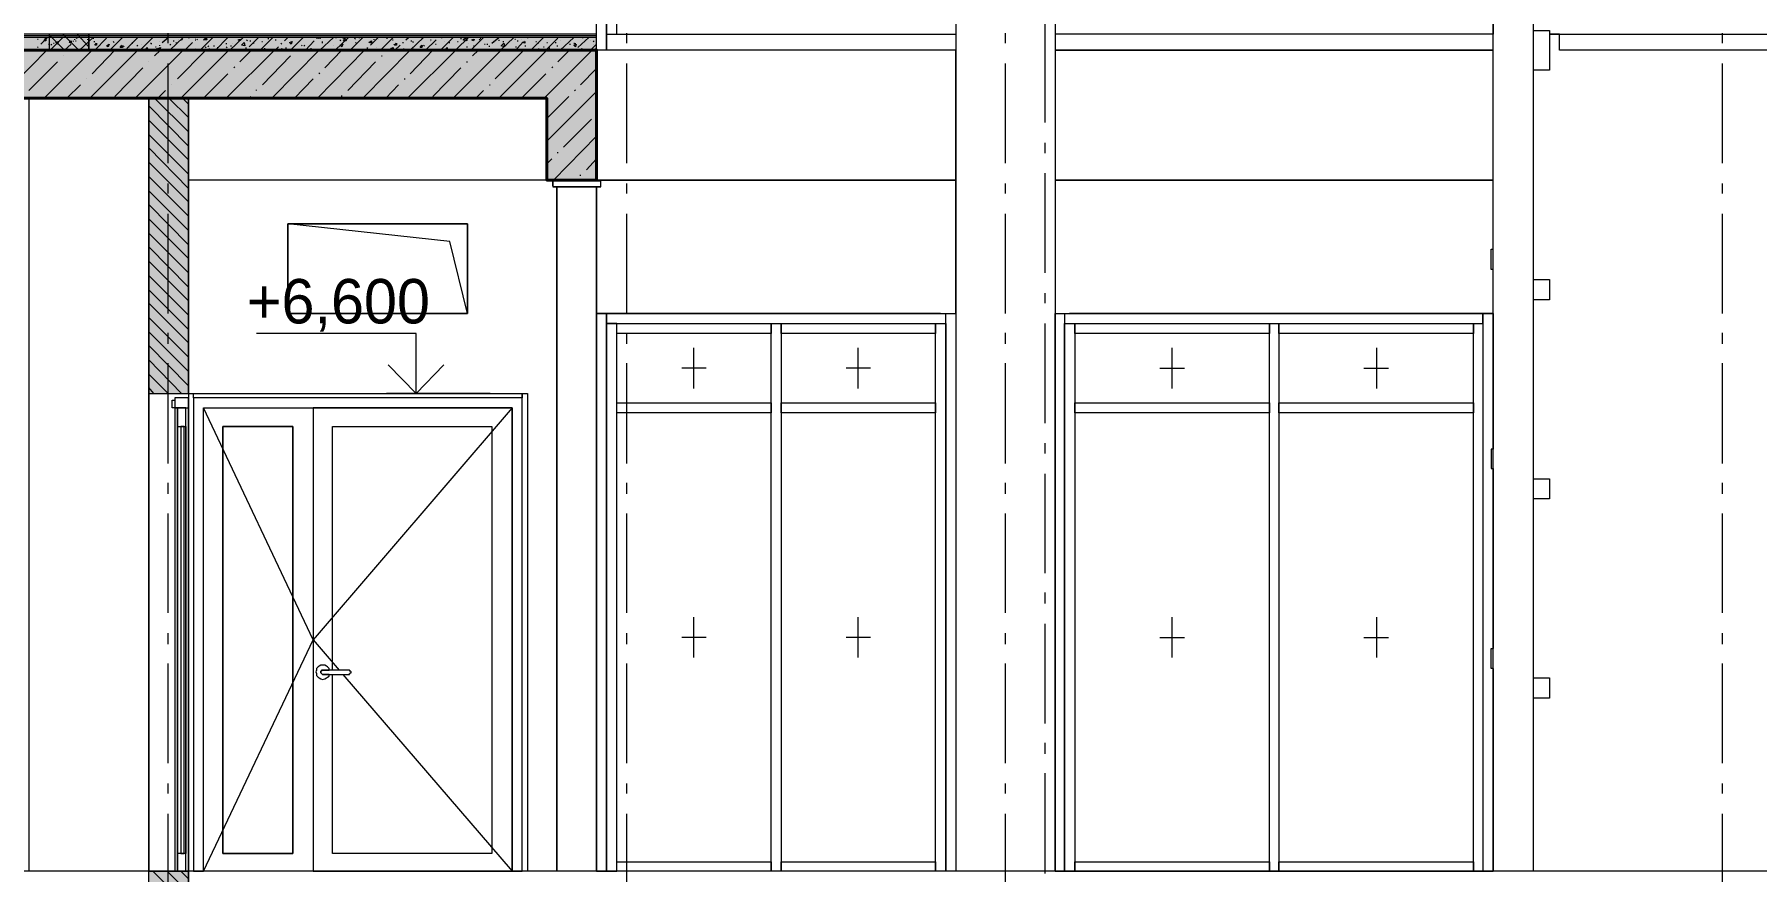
# Model space of a CAD drawing. Header units: millimetres. Extents: x -135211 to 49383, y -8033 to 228499.
# Drawn here: x -96319 to -87675, y 52855 to 57054 of the extents above; entities that cross this region are included whole.
import ezdxf

# ---------------------------------------------------------------- set-up
doc = ezdxf.new("R2010")
doc.units = ezdxf.units.MM
doc.layers.add('PDF _Геометрия', color=7, linetype='Continuous', true_color=0x1d1d1d)
doc.layers.add('PDF _Сплошная заливка', color=7, linetype='Continuous', true_color=0xffffff)
doc.layers.add('PDF _Текст', color=7, linetype='Continuous')

msp = doc.modelspace()

# ---------------------------------------------------------------- hatches: boundary and pattern name
at = {"layer": 'PDF _Сплошная заливка', "transparency": 33554559}
h = msp.add_hatch(color=256, dxfattribs=at)
h.paths.add_polyline_path([(-96045.51025549279, 57056.43848564509), (-96244.4645381733, 57056.43848564509), (-96244.4645381733, 56976.01015860403), (-96045.51025549279, 56976.01015860403)])
h.paths.add_polyline_path([(-96244.4645381733, 60256.63928791033), (-96045.51025549279, 60256.63928791033), (-96045.51025549279, 60933.93046299292), (-96244.4645381733, 60933.93046299292)])
h.paths.add_polyline_path([(-96244.4645381733, 59456.58908734401), (-96045.51025549279, 59456.58908734401), (-96045.51025549279, 59854.49765270505), (-96244.4645381733, 59854.49765270505)])
h = msp.add_hatch(color=256, dxfattribs=at)
h.paths.add_polyline_path([(-93497.20220924454, 56734.72517748085), (-93497.20220924454, 56975.80451280899), (-103546.2286097334, 56975.80451280899), (-103546.2286097334, 56734.72517748085)])
h.paths.add_polyline_path([(-9652.78780386399, 56734.72517748085), (-9652.78780386399, 56975.80451280899), (-22999.65702283529, 56975.80451280899), (-22999.65702283529, 56734.72517748085)])
h.paths.add_polyline_path([(-23351.00181990939, 56734.72517748085), (-23351.00181990939, 56975.80451280899), (-26352.24833949412, 56975.80451280899), (-26352.24833949412, 56734.72517748085)])
h.paths.add_polyline_path([(-26398.81210778105, 56734.72517748085), (-26398.81210778105, 56975.80451280899), (-44097.27712665802, 56975.80451280899), (-44097.27712665802, 56734.72517748085)])
h.paths.add_polyline_path([(-45350.26580056082, 56734.72517748085), (-45350.26580056082, 56975.80451280899), (-50899.8203663938, 56975.80451280899), (-50899.8203663938, 56734.72517748085)])
h = msp.add_hatch(color=256, dxfattribs=at)
h.paths.add_polyline_path([(-95744.96229654989, 55253.15073198769), (-95546.00801386937, 55253.15073198769), (-95546.00801386937, 56734.72517748085), (-95744.96229654989, 56734.72517748085)])
h.paths.add_polyline_path([(-95546.00801386937, 52857.23320013301), (-95744.96229654989, 52857.23320013301), (-95744.96229654989, 52776.80487309197), (-95546.00801386937, 52776.80487309197)])

# ---------------------------------------------------------------- linework, layer by layer
at = {"layer": 'PDF _Геометрия', "color": 7, "lineweight": 9}
for points in [[(-91693.91445558713, 60933.93046299292), (-91693.91445558713, 52857.23320013301), (-93497.20220924454, 52857.23320013301), (-93446.40537111333, 52857.23320013301), (-93446.40537111333, 55181.18854463516), (-93446.40537111333, 52857.23320013301), (-93395.60853298215, 52857.23320013301), (-93395.60853298215, 55181.18854463516), (-93395.60853298215, 55604.49552906178), (-93446.40537111333, 55604.49552906178), (-93446.40537111333, 55181.18854463516), (-93446.40537111333, 55579.09710999618), (-93446.40537111333, 55655.29236719297), (-93497.20220924454, 55655.29236719297), (-93497.20220924454, 55579.09710999618), (-93497.20220924454, 55181.18854463516), (-93497.20220924454, 52857.23320013301), (-93497.20220924454, 56290.2528438329), (-93497.20220924454, 55655.29236719297), (-91693.91445558713, 55655.29236719297), (-91693.91445558713, 56324.11740258704), (-93476.0368600232, 56324.11740258704)], [(-91194.41221396372, 59363.46155077016), (-91194.41221396372, 59486.22057625389), (-91194.41221396372, 60523.32268809911), (-88997.44896478957, 60523.32268809911), (-91194.41221396372, 60523.32268809911), (-91194.41221396372, 60933.93046299292), (-91194.41221396372, 52857.23320013301), (-88997.44896478957, 52857.23320013301), (-88997.44896478957, 53873.16996275691), (-88997.44896478957, 52857.23320013301), (-88997.44896478957, 60900.06590423879)], [(-88794.26161226479, 52857.23320013301), (-88794.26161226479, 60900.06590423879)], [(-93497.20220924454, 56324.11740258704), (-91693.91445558713, 56324.11740258704), (-91693.91445558713, 56976.01015860403), (-93446.40537111333, 56976.01015860403), (-93446.40537111333, 59655.54337002453), (-93446.40537111333, 56976.01015860403), (-93497.20220924454, 56976.01015860403), (-93497.20220924454, 59655.54337002453), (-93446.40537111333, 59655.54337002453), (-93446.40537111333, 59380.39383014723), (-93446.40537111333, 57056.43848564509), (-93395.60853298215, 57056.43848564509), (-93395.60853298215, 59380.39383014723), (-93395.60853298215, 59655.54337002453)], [(-88997.44896478957, 57056.43848564509), (-88997.44896478957, 57217.2951397272), (-88997.44896478957, 57056.43848564509), (-91194.41221396372, 57056.43848564509), (-91194.41221396372, 56976.01015860403), (-88997.44896478957, 56976.01015860403), (-91194.41221396372, 56976.01015860403), (-91194.41221396372, 56324.11740258704), (-88997.44896478957, 56324.11740258704), (-91194.41221396372, 56324.11740258704), (-91194.41221396372, 55655.29236719297), (-88997.44896478957, 55655.29236719297), (-88997.44896478957, 54973.76812226611), (-89005.9151044781, 54973.76812226611), (-89005.9151044781, 54876.40751584799), (-88997.44896478957, 54876.40751584799), (-88997.44896478957, 53974.7636390193), (-88997.44896478957, 54876.40751584799)], [(-95647.60169013176, 57009.87471735816), (-95647.60169013176, 57060.67155548935)], [(-93446.40537111333, 57056.43848564509), (-91693.91445558713, 57056.43848564509), (-91693.91445558713, 56976.01015860403), (-93446.40537111333, 56976.01015860403), (-93497.20220924454, 56976.01015860403)], [(-93344.81169485094, 57009.87471735816), (-93344.81169485094, 57060.67155548935)], [(-91444.16333477543, 57009.87471735816), (-91444.16333477543, 57060.67155548935)], [(-91245.20905209493, 56611.96615199713), (-91245.20905209493, 57111.46839362055)], [(-91122.4500266112, 55604.49552906178), (-90098.04712429878, 55604.49552906178), (-89069.4111521421, 55604.49552906178), (-89048.24580292075, 55604.49552906178), (-89048.24580292075, 55655.29236719297), (-89048.24580292075, 55579.09710999618), (-89048.24580292075, 55181.18854463516), (-89048.24580292075, 52857.23320013301), (-89094.80957120769, 52857.23320013301), (-89094.80957120769, 55181.18854463516), (-89094.80957120769, 55604.49552906178), (-89048.24580292075, 55604.49552906178), (-89048.24580292075, 55181.18854463516), (-89048.24580292075, 52857.23320013301), (-88997.44896478957, 52857.23320013301), (-88997.44896478957, 57056.43848564509)], [(-87604.76898602599, 57056.43848564509), (-87604.76898602599, 57064.90462533362), (-87600.53591618172, 57060.67155548935), (-87600.53591618172, 57056.43848564509), (-87587.83670664893, 57056.43848564509), (-87587.83670664893, 56976.01015860403), (-88663.03644709254, 56976.01015860403), (-88663.03644709254, 57056.43848564509), (-88713.83328522372, 57056.43848564509), (-88663.03644709254, 57056.43848564509), (-87587.83670664893, 57056.43848564509)], [(-87846.05396714917, 57009.87471735816), (-87846.05396714917, 57060.67155548935)], [(-93497.20220924454, 57047.97234595655), (-96045.51025549279, 57047.97234595655), (-103296.7588987208, 57047.97234595655)], [(-93497.20220924454, 57039.50620626802), (-96045.51025549279, 57039.50620626802), (-103296.7588987208, 57039.50620626802)], [(-95647.60169013176, 56408.77879947236), (-95647.60169013176, 56908.28104109577)], [(-93344.81169485094, 56408.77879947236), (-93344.81169485094, 56908.28104109577)], [(-91444.16333477543, 56408.77879947236), (-91444.16333477543, 56908.28104109577)], [(-87846.05396714917, 56408.77879947236), (-87846.05396714917, 56908.28104109577)], [(-95744.96229654989, 54453.10053142138), (-95744.96229654989, 55253.15073198769), (-95744.96229654989, 52857.23320013301), (-95546.00801386937, 52857.23320013301), (-95546.00801386937, 52776.80487309197), (-95744.96229654989, 52776.80487309197), (-95744.96229654989, 52857.23320013301), (-95744.96229654989, 56734.72517748085), (-96346.05821443569, 56734.72517748085), (-96346.05821443569, 52857.23320013301)], [(-93746.95333005625, 56324.11740258704), (-95546.00801386937, 56324.11740258704), (-95546.00801386937, 56734.72517748085), (-95546.00801386937, 53631.88498163373)], [(-91245.20905209493, 56459.57563760355), (-91245.20905209493, 56510.37247573474)], [(-95647.60169013176, 56256.38828507878), (-95647.60169013176, 56307.18512320997)], [(-93717.32184114639, 56294.48591367717), (-93717.32184114639, 56324.11740258704), (-95546.00801386937, 56324.11740258704)], [(-93476.0368600232, 56319.88433274277), (-93476.0368600232, 56324.11740258704), (-93717.32184114639, 56324.11740258704), (-93717.32184114639, 56319.88433274277)], [(-93476.0368600232, 56290.2528438329), (-93476.0368600232, 56319.88433274277), (-93717.32184114639, 56319.88433274277), (-93717.32184114639, 56290.2528438329)], [(-93344.81169485094, 56256.38828507878), (-93344.81169485094, 56307.18512320997)], [(-91444.16333477543, 56256.38828507878), (-91444.16333477543, 56307.18512320997)], [(-91245.20905209493, 55858.47971971775), (-91245.20905209493, 56357.98196134116)], [(-87846.05396714917, 56256.38828507878), (-87846.05396714917, 56307.18512320997)], [(-95647.60169013176, 55655.29236719297), (-95647.60169013176, 56154.79460881638)], [(-94144.86189541727, 55655.29236719297), (-94233.75636214686, 56015.1033039556), (-95046.50577224596, 56103.99777068519)], [(-93344.81169485094, 55655.29236719297), (-93344.81169485094, 56154.79460881638)], [(-91444.16333477543, 55655.29236719297), (-91444.16333477543, 56154.79460881638)], [(-87846.05396714917, 55655.29236719297), (-87846.05396714917, 56154.79460881638)], [(-95744.96229654989, 55680.69078625857), (-95744.96229654989, 56078.59935161959)], [(-95546.00801386937, 56078.59935161959), (-95546.00801386937, 55680.69078625857)], [(-88997.44896478957, 55875.41199909482), (-89005.9151044781, 55875.41199909482), (-89005.9151044781, 55977.00567535721), (-88997.44896478957, 55977.00567535721)], [(-91245.20905209493, 55706.08920532417), (-91245.20905209493, 55756.88604345536)], [(-95546.00801386937, 55672.22464657004), (-95546.00801386937, 55253.15073198769), (-93844.31393647435, 55253.15073198769), (-93844.31393647435, 52857.23320013301), (-94208.35794308125, 52857.23320013301)], [(-91770.10971278392, 55655.29236719297), (-92595.55833241584, 55655.29236719297), (-93421.00695204774, 55655.29236719297), (-93446.40537111333, 55655.29236719297), (-93446.40537111333, 55604.49552906178), (-93421.00695204774, 55604.49552906178), (-92595.55833241584, 55604.49552906178), (-91770.10971278392, 55604.49552906178)], [(-91757.41050325113, 55604.49552906178), (-91744.71129371834, 55604.49552906178), (-91744.71129371834, 55579.09710999618), (-91744.71129371834, 55655.29236719297), (-91693.91445558713, 55655.29236719297), (-91693.91445558713, 55579.09710999618), (-91693.91445558713, 55181.18854463516), (-91693.91445558713, 52857.23320013301), (-91744.71129371834, 52857.23320013301), (-91744.71129371834, 55181.18854463516), (-91744.71129371834, 55579.09710999618), (-91744.71129371834, 55181.18854463516), (-91744.71129371834, 52857.23320013301), (-91795.50813184952, 52857.23320013301), (-92570.15991335025, 52857.23320013301), (-92570.15991335025, 52903.79696841995), (-91795.50813184952, 52903.79696841995), (-91795.50813184952, 52857.23320013301), (-91795.50813184952, 55181.18854463516), (-91795.50813184952, 55579.09710999618), (-91795.50813184952, 55604.49552906178), (-91744.71129371834, 55604.49552906178)], [(-91245.20905209493, 55104.99328743837), (-91245.20905209493, 55604.49552906178)], [(-91147.84844567679, 55604.49552906178), (-91097.05160754561, 55604.49552906178), (-91097.05160754561, 55181.18854463516), (-91097.05160754561, 52857.23320013301), (-91147.84844567679, 52857.23320013301), (-91147.84844567679, 55181.18854463516), (-91147.84844567679, 55604.49552906178), (-91135.149236144, 55604.49552906178)], [(-88997.44896478957, 54973.76812226611), (-88997.44896478957, 55181.18854463516), (-88997.44896478957, 55579.09710999618), (-88997.44896478957, 55655.29236719297), (-89048.24580292075, 55655.29236719297), (-89069.4111521421, 55655.29236719297), (-90098.04712429878, 55655.29236719297), (-91122.4500266112, 55655.29236719297)], [(-95647.60169013176, 55502.9018527994), (-95647.60169013176, 55557.93176077486)], [(-94030.56900962206, 55253.15073198769), (-94195.65873354845, 55253.15073198769), (-94403.07915591751, 55253.15073198769), (-94403.07915591751, 55553.69869093059), (-95203.12935648381, 55553.69869093059)], [(-93344.81169485094, 55502.9018527994), (-93344.81169485094, 55557.93176077486)], [(-91444.16333477543, 55502.9018527994), (-91444.16333477543, 55557.93176077486)], [(-87846.05396714917, 55502.9018527994), (-87846.05396714917, 55557.93176077486)], [(-93010.39917715391, 55481.73650357807), (-93010.39917715391, 55278.54915105328)], [(-92184.95055752201, 55481.73650357807), (-92184.95055752201, 55278.54915105328)], [(-90610.24857545499, 55481.73650357807), (-90610.24857545499, 55278.54915105328)], [(-89581.6126032983, 55481.73650357807), (-89581.6126032983, 55278.54915105328)], [(-95647.60169013176, 54901.80593491359), (-95647.60169013176, 55405.54124638128)], [(-93344.81169485094, 54901.80593491359), (-93344.81169485094, 55405.54124638128)], [(-92946.90312948993, 55380.14282731567), (-93069.66215497366, 55380.14282731567)], [(-92121.45450985801, 55380.14282731567), (-92244.21353534175, 55380.14282731567)], [(-91444.16333477543, 54901.80593491359), (-91444.16333477543, 55405.54124638128)], [(-90669.51155327471, 55380.14282731567), (-90546.75252779099, 55380.14282731567)], [(-89645.1086509623, 55380.14282731567), (-89522.34962547859, 55380.14282731567)], [(-87846.05396714917, 54901.80593491359), (-87846.05396714917, 55405.54124638128)], [(-95744.96229654989, 55253.15073198769), (-95546.00801386937, 55253.15073198769), (-95546.00801386937, 52857.23320013301), (-95546.00801386937, 55181.18854463516)], [(-95546.00801386937, 55253.15073198769), (-95546.00801386937, 54453.10053142138)], [(-94250.68864152391, 55253.15073198769), (-94551.23660046683, 55253.15073198769)], [(-95601.03792184484, 55181.18854463516), (-95613.73713137762, 55181.18854463516), (-95613.73713137762, 52857.23320013301), (-95601.03792184484, 52857.23320013301), (-95601.03792184484, 55181.18854463516), (-95626.43634091043, 55181.18854463516), (-95626.43634091043, 55219.28617323356), (-95613.73713137762, 55219.28617323356)], [(-95558.70722340218, 52857.23320013301), (-95558.70722340218, 55181.18854463516)], [(-94771.35623236865, 53843.53847384705), (-93920.50919367115, 52857.23320013301), (-93869.71235553996, 52857.23320013301), (-93869.71235553996, 55231.98538276635), (-95520.60959480377, 55231.98538276635), (-95520.60959480377, 52857.23320013301), (-95469.81275667259, 52857.23320013301), (-94919.51367691798, 54017.09433746196), (-95469.81275667259, 55181.18854463516)], [(-95469.81275667259, 52857.23320013301), (-95469.81275667259, 55181.18854463516), (-93920.50919367115, 55181.18854463516), (-93920.50919367115, 52857.23320013301)], [(-93920.50919367115, 55181.18854463516), (-94919.51367691798, 54017.09433746196), (-94788.28851174572, 53864.70382306838)], [(-94822.15307049986, 53864.70382306838), (-94822.15307049986, 55088.0610080613), (-94022.10286993354, 55088.0610080613), (-94022.10286993354, 52946.12766686261), (-94822.15307049986, 52946.12766686261), (-94822.15307049986, 53843.53847384705)], [(-91245.20905209493, 54952.60277304478), (-91245.20905209493, 55003.39961117598)], [(-95647.60169013176, 54749.41542052001), (-95647.60169013176, 54804.44532849547)], [(-93344.81169485094, 54749.41542052001), (-93344.81169485094, 54804.44532849547)], [(-91444.16333477543, 54749.41542052001), (-91444.16333477543, 54804.44532849547)], [(-91245.20905209493, 54351.50685515899), (-91245.20905209493, 54851.0090967824)], [(-87846.05396714917, 54749.41542052001), (-87846.05396714917, 54804.44532849547)], [(-95647.60169013176, 54152.55257247847), (-95647.60169013176, 54652.05481410189)], [(-93344.81169485094, 54152.55257247847), (-93344.81169485094, 54652.05481410189)], [(-91444.16333477543, 54152.55257247847), (-91444.16333477543, 54652.05481410189)], [(-87846.05396714917, 54152.55257247847), (-87846.05396714917, 54652.05481410189)], [(-91245.20905209493, 54199.1163407654), (-91245.20905209493, 54254.14624874087)], [(-93010.39917715391, 54131.38722325714), (-93010.39917715391, 53928.19987073237)], [(-92184.95055752201, 54131.38722325714), (-92184.95055752201, 53928.19987073237)], [(-90610.24857545499, 54131.38722325714), (-90610.24857545499, 53928.19987073237)], [(-89581.6126032983, 54131.38722325714), (-89581.6126032983, 53928.19987073237)], [(-95647.60169013176, 53995.92898824063), (-95647.60169013176, 54050.95889621609)], [(-93344.81169485094, 53995.92898824063), (-93344.81169485094, 54050.95889621609)], [(-92946.90312948993, 54029.79354699476), (-93069.66215497366, 54029.79354699476)], [(-92121.45450985801, 54029.79354699476), (-92244.21353534175, 54029.79354699476)], [(-91444.16333477543, 53995.92898824063), (-91444.16333477543, 54050.95889621609)], [(-91245.20905209493, 53598.02042287961), (-91245.20905209493, 54097.52266450301)], [(-90669.51155327471, 54029.79354699476), (-90546.75252779099, 54029.79354699476)], [(-89645.1086509623, 54029.79354699476), (-89522.34962547859, 54029.79354699476)], [(-87846.05396714917, 53995.92898824063), (-87846.05396714917, 54050.95889621609)], [(-88997.44896478957, 53873.16996275691), (-89005.9151044781, 53873.16996275691), (-89005.9151044781, 53974.7636390193), (-88997.44896478957, 53974.7636390193)], [(-95647.60169013176, 53399.06614019909), (-95647.60169013176, 53898.56838182251)], [(-93344.81169485094, 53399.06614019909), (-93344.81169485094, 53898.56838182251)], [(-91444.16333477543, 53399.06614019909), (-91444.16333477543, 53898.56838182251)], [(-87846.05396714917, 53399.06614019909), (-87846.05396714917, 53898.56838182251)], [(-91245.20905209493, 53445.62990848602), (-91245.20905209493, 53500.65981646148)], [(-91245.20905209493, 52844.53399060023), (-91245.20905209493, 53348.26930206791)], [(-95647.60169013176, 53246.67562580551), (-95647.60169013176, 53297.4724639367)], [(-93344.81169485094, 53246.67562580551), (-93344.81169485094, 53297.4724639367)], [(-91444.16333477543, 53246.67562580551), (-91444.16333477543, 53297.4724639367)], [(-87846.05396714917, 53246.67562580551), (-87846.05396714917, 53297.4724639367)], [(-95647.60169013176, 52645.57970791971), (-95647.60169013176, 53145.08194954311)], [(-93344.81169485094, 52645.57970791971), (-93344.81169485094, 53145.08194954311)], [(-91444.16333477543, 52645.57970791971), (-91444.16333477543, 53145.08194954311)], [(-87846.05396714917, 52645.57970791971), (-87846.05396714917, 53145.08194954311)]]:
    msp.add_lwpolyline(points, dxfattribs=at)
at = {"layer": 'PDF _Геометрия', "color": 7, "lineweight": 40}
msp.add_lwpolyline([(-93497.20220924454, 56734.72517748085), (-93497.20220924454, 56976.01015860403), (-103296.7588987208, 56976.01015860403), (-103296.7588987208, 57653.30133368662), (-103546.5100195325, 57653.30133368662), (-103546.5100195325, 56976.01015860403), (-103546.5100195325, 56734.72517748085), (-103546.5100195325, 56154.79460881638), (-103296.7588987208, 56154.79460881638), (-103296.7588987208, 56734.72517748085), (-93746.95333005625, 56734.72517748085), (-93746.95333005625, 56324.11740258704), (-93497.20220924454, 56324.11740258704)], close=True, dxfattribs=at)
at = {"layer": 'PDF _Геометрия', "color": 7, "lineweight": 9}
for points in [[(-103296.7588987208, 56976.01015860403), (-96045.51025549279, 56976.01015860403), (-96045.51025549279, 57039.50620626802), (-96045.51025549279, 57047.97234595655), (-96045.51025549279, 57056.43848564509), (-103296.7588987208, 57056.43848564509), (-103296.7588987208, 57047.97234595655), (-103296.7588987208, 57039.50620626802)], [(-96045.51025549279, 56976.01015860403), (-96045.51025549279, 57056.43848564509), (-96244.4645381733, 57056.43848564509), (-96244.4645381733, 56976.01015860403)], [(-96045.51025549279, 56976.01015860403), (-93497.20220924454, 56976.01015860403), (-93497.20220924454, 57039.50620626802), (-93497.20220924454, 57047.97234595655), (-93497.20220924454, 57056.43848564509), (-96045.51025549279, 57056.43848564509), (-96045.51025549279, 57047.97234595655), (-96045.51025549279, 57039.50620626802)], [(-88794.26161226479, 56874.41648234164), (-88794.26161226479, 57073.37076502215), (-88713.83328522372, 57073.37076502215), (-88713.83328522372, 56874.41648234164)], [(-95744.96229654989, 56734.72517748085), (-95744.96229654989, 55253.15073198769), (-95546.00801386937, 55253.15073198769), (-95546.00801386937, 56734.72517748085)], [(-93717.32184114639, 56319.88433274277), (-93476.0368600232, 56319.88433274277)], [(-93717.32184114639, 56290.2528438329), (-93476.0368600232, 56290.2528438329)], [(-93696.15649192504, 52857.23320013301), (-93696.15649192504, 56290.2528438329)], [(-95046.50577224596, 55655.29236719297), (-95046.50577224596, 56103.99777068519), (-94144.86189541727, 56103.99777068519), (-94144.86189541727, 55655.29236719297)], [(-95046.50577224596, 56103.99777068519), (-95046.50577224596, 55655.29236719297), (-94144.86189541727, 55655.29236719297), (-94144.86189541727, 56103.99777068519)], [(-88713.83328522372, 55824.61516096362), (-88713.83328522372, 55723.02148470123), (-88794.26161226479, 55723.02148470123), (-88794.26161226479, 55824.61516096362)], [(-93395.60853298215, 55604.49552906178), (-92620.95675148143, 55604.49552906178), (-92620.95675148143, 55553.69869093059), (-93395.60853298215, 55553.69869093059)], [(-92620.95675148143, 55579.09710999618), (-92620.95675148143, 55604.49552906178), (-92570.15991335025, 55604.49552906178), (-92570.15991335025, 55579.09710999618), (-92570.15991335025, 55181.18854463516), (-92570.15991335025, 52857.23320013301), (-92620.95675148143, 52857.23320013301), (-92620.95675148143, 55181.18854463516)], [(-92570.15991335025, 55604.49552906178), (-91795.50813184952, 55604.49552906178), (-91795.50813184952, 55553.69869093059), (-92570.15991335025, 55553.69869093059)], [(-91147.84844567679, 55655.29236719297), (-91147.84844567679, 55579.09710999618), (-91147.84844567679, 55181.18854463516), (-91147.84844567679, 52857.23320013301), (-91194.41221396372, 52857.23320013301), (-91194.41221396372, 55181.18854463516), (-91194.41221396372, 55579.09710999618), (-91194.41221396372, 55655.29236719297)], [(-90119.2124735201, 55553.69869093059), (-91097.05160754561, 55553.69869093059), (-91097.05160754561, 55604.49552906178), (-90119.2124735201, 55604.49552906178)], [(-90119.2124735201, 55181.18854463516), (-90119.2124735201, 55604.49552906178), (-90072.64870523318, 55604.49552906178), (-90072.64870523318, 55181.18854463516), (-90072.64870523318, 52857.23320013301), (-90119.2124735201, 52857.23320013301)], [(-89094.80957120769, 55553.69869093059), (-90072.64870523318, 55553.69869093059), (-90072.64870523318, 55604.49552906178), (-89094.80957120769, 55604.49552906178)], [(-95520.60959480377, 55253.15073198769), (-93869.71235553996, 55253.15073198769), (-93869.71235553996, 55231.98538276635), (-95520.60959480377, 55231.98538276635)], [(-93844.31393647435, 55253.15073198769), (-93844.31393647435, 52857.23320013301), (-93869.71235553996, 52857.23320013301), (-93869.71235553996, 55253.15073198769)], [(-95546.00801386937, 55231.98538276635), (-95613.73713137762, 55231.98538276635), (-95613.73713137762, 55181.18854463516), (-95546.00801386937, 55181.18854463516)], [(-95601.03792184484, 55181.18854463516), (-95601.03792184484, 55088.0610080613), (-95558.70722340218, 55088.0610080613), (-95558.70722340218, 55181.18854463516)], [(-95469.81275667259, 55181.18854463516), (-94919.51367691798, 55181.18854463516), (-94919.51367691798, 52857.23320013301), (-95469.81275667259, 52857.23320013301)], [(-93920.50919367115, 52857.23320013301), (-93920.50919367115, 55181.18854463516), (-94919.51367691798, 55181.18854463516), (-94919.51367691798, 52857.23320013301)], [(-93395.60853298215, 55206.58696370076), (-92620.95675148143, 55206.58696370076), (-92620.95675148143, 55155.79012556957), (-93395.60853298215, 55155.79012556957)], [(-92570.15991335025, 55206.58696370076), (-91795.50813184952, 55206.58696370076), (-91795.50813184952, 55155.79012556957), (-92570.15991335025, 55155.79012556957)], [(-90119.2124735201, 55155.79012556957), (-91097.05160754561, 55155.79012556957), (-91097.05160754561, 55206.58696370076), (-90119.2124735201, 55206.58696370076)], [(-89094.80957120769, 55155.79012556957), (-90072.64870523318, 55155.79012556957), (-90072.64870523318, 55206.58696370076), (-89094.80957120769, 55206.58696370076)], [(-95601.03792184484, 55088.0610080613), (-95601.03792184484, 52946.12766686261), (-95601.03792184484, 52857.23320013301), (-95558.70722340218, 52857.23320013301), (-95558.70722340218, 52946.12766686261), (-95601.03792184484, 52946.12766686261)], [(-95584.10564246777, 55088.0610080613), (-95584.10564246777, 52946.12766686261), (-95567.1733630907, 52946.12766686261), (-95567.1733630907, 55088.0610080613)], [(-95558.70722340218, 52946.12766686261), (-95558.70722340218, 55088.0610080613)], [(-95021.10735318036, 55088.0610080613), (-95372.45215025445, 55088.0610080613), (-95372.45215025445, 52946.12766686261), (-95021.10735318036, 52946.12766686261)], [(-88713.83328522372, 54825.6106777168), (-88713.83328522372, 54724.01700145441), (-88794.26161226479, 54724.01700145441), (-88794.26161226479, 54825.6106777168)], [(-94906.81446738518, 53856.23768337984), (-94902.58139754093, 53847.77154369131), (-94902.58139754093, 53839.30540400277), (-94894.11525785239, 53830.83926431424), (-94889.88218800811, 53826.60619446998), (-94881.41604831957, 53822.37312462572), (-94872.94990863104, 53818.14005478145), (-94860.25069909825, 53822.37312462572), (-94851.78455940972, 53826.60619446998), (-94847.55148956545, 53830.83926431424), (-94839.08534987693, 53835.07233415852), (-94839.08534987693, 53843.53847384705), (-94868.71683878679, 53843.53847384705), (-94872.94990863104, 53843.53847384705), (-94877.18297847532, 53847.77154369131), (-94881.41604831957, 53852.00461353557), (-94881.41604831957, 53856.23768337984), (-94881.41604831957, 53860.47075322411), (-94877.18297847532, 53860.47075322411), (-94877.18297847532, 53864.70382306838), (-94872.94990863104, 53864.70382306838), (-94868.71683878679, 53864.70382306838), (-94839.08534987693, 53864.70382306838), (-94839.08534987693, 53873.16996275691), (-94847.55148956545, 53881.63610244545), (-94851.78455940972, 53885.86917228971), (-94860.25069909825, 53890.10224213397), (-94872.94990863104, 53890.10224213397), (-94881.41604831957, 53890.10224213397), (-94889.88218800811, 53885.86917228971), (-94894.11525785239, 53881.63610244545), (-94902.58139754093, 53873.16996275691), (-94902.58139754093, 53864.70382306838)], [(-94868.71683878679, 53843.53847384705), (-94741.72474345879, 53843.53847384705), (-94737.49167361454, 53843.53847384705), (-94737.49167361454, 53847.77154369131), (-94733.25860377026, 53847.77154369131), (-94733.25860377026, 53852.00461353557), (-94729.025533926, 53852.00461353557), (-94729.025533926, 53856.23768337984), (-94733.25860377026, 53860.47075322411), (-94737.49167361454, 53864.70382306838), (-94741.72474345879, 53864.70382306838), (-94868.71683878679, 53864.70382306838), (-94872.94990863104, 53864.70382306838), (-94877.18297847532, 53864.70382306838), (-94877.18297847532, 53860.47075322411), (-94881.41604831957, 53860.47075322411), (-94881.41604831957, 53856.23768337984), (-94881.41604831957, 53852.00461353557), (-94877.18297847532, 53847.77154369131), (-94872.94990863104, 53843.53847384705)], [(-88713.83328522372, 53826.60619446998), (-88713.83328522372, 53725.01251820759), (-88794.26161226479, 53725.01251820759), (-88794.26161226479, 53826.60619446998)], [(-92620.95675148143, 52857.23320013301), (-93395.60853298215, 52857.23320013301), (-93395.60853298215, 52903.79696841995), (-92620.95675148143, 52903.79696841995)], [(-91097.05160754561, 52903.79696841995), (-90119.2124735201, 52903.79696841995), (-90119.2124735201, 52857.23320013301), (-91097.05160754561, 52857.23320013301)], [(-90072.64870523318, 52903.79696841995), (-89094.80957120769, 52903.79696841995), (-89094.80957120769, 52857.23320013301), (-90072.64870523318, 52857.23320013301)], [(-103296.7588987208, 52776.80487309197), (-95546.00801386937, 52776.80487309197), (-95546.00801386937, 52840.30092075595), (-95546.00801386937, 52848.76706044449), (-95546.00801386937, 52857.23320013301), (-103296.7588987208, 52857.23320013301), (-103296.7588987208, 52848.76706044449), (-103296.7588987208, 52840.30092075595)], [(-95546.00801386937, 52776.80487309197), (-77648.5887123119, 52776.80487309197), (-77648.5887123119, 52840.30092075595), (-77648.5887123119, 52848.76706044449), (-77648.5887123119, 52857.23320013301), (-95546.00801386937, 52857.23320013301), (-95546.00801386937, 52848.76706044449), (-95546.00801386937, 52840.30092075595)]]:
    msp.add_lwpolyline(points, close=True, dxfattribs=at)
at = {"layer": 'PDF _Геометрия', "lineweight": 9}
for points in [[(-96134.40472222237, 57005.64164751389), (-96168.2692809765, 56976.01015860403), (-96244.4645381733, 57052.20541580082)], [(-96096.30709362398, 56976.01015860403), (-96176.73542066503, 57056.43848564509)], [(-96045.51025549279, 56992.94243798109), (-96104.7732333125, 57056.43848564509)], [(-96494.215658985, 56734.72517748085), (-96257.1637477061, 56976.01015860403)], [(-96316.42672552582, 56976.01015860403), (-96316.42672552582, 56976.01015860403)], [(-96303.72751599303, 57031.04006657948), (-96299.49444614875, 57031.04006657948)], [(-96303.72751599303, 56988.70936813683), (-96299.49444614875, 56992.94243798109)], [(-96286.79523661596, 57005.64164751389), (-96252.93067786183, 57039.50620626802)], [(-96269.86295723889, 56734.72517748085), (-96028.57797611572, 56976.01015860403)], [(-96248.69760801757, 57005.64164751389), (-96244.4645381733, 57005.64164751389)], [(-96235.99839848476, 56976.01015860403), (-96244.4645381733, 56984.47629829256)], [(-96240.23146832903, 56976.01015860403), (-96176.73542066503, 57039.50620626802)], [(-96235.99839848476, 57001.40857766962), (-96231.7653286405, 57005.64164751389)], [(-96223.29918895196, 57009.87471735816), (-96219.0661191077, 57009.87471735816)], [(-96206.36690957489, 57026.80699673523), (-96206.36690957489, 57026.80699673523)], [(-96202.13383973064, 57009.87471735816), (-96202.13383973064, 57009.87471735816)], [(-96142.87086191091, 57014.10778720243), (-96138.63779206664, 57018.34085704669)], [(-96142.87086191091, 56971.77708875976), (-96142.87086191091, 56976.01015860403)], [(-96134.40472222237, 57018.34085704669), (-96134.40472222237, 57018.34085704669)], [(-96121.70551268957, 57018.34085704669), (-96121.70551268957, 57022.57392689096)], [(-96117.47244284532, 57031.04006657948), (-96117.47244284532, 57026.80699673523)], [(-96113.23937300104, 57022.57392689096), (-96109.00630315678, 57022.57392689096)], [(-96109.00630315678, 57035.27313642376), (-96100.54016346825, 57039.50620626802)], [(-96092.07402377971, 56976.01015860403), (-96045.51025549279, 57018.34085704669), (-96024.34490627146, 57039.50620626802)], [(-96049.74332533704, 57026.80699673523), (-96049.74332533704, 57031.04006657948)], [(-96041.27718564852, 56734.72517748085), (-95799.99220452535, 56976.01015860403)], [(-96028.57797611572, 56857.48420296457), (-95914.28509032054, 56976.01015860403)], [(-96024.34490627146, 57035.27313642376), (-96020.11183642718, 57035.27313642376)], [(-96020.11183642718, 57018.34085704669), (-96015.87876658293, 57018.34085704669)], [(-96015.87876658293, 56976.01015860403), (-95956.61578876319, 57035.27313642376)], [(-95977.78113798452, 57039.50620626802), (-95977.78113798452, 57039.50620626802)], [(-95965.08192845172, 56980.24322844829), (-95960.84885860747, 56980.24322844829), (-95956.61578876319, 56980.24322844829)], [(-95960.84885860747, 57039.50620626802), (-95960.84885860747, 57039.50620626802)], [(-95939.68350938613, 56976.01015860403), (-95876.18746172213, 57039.50620626802)], [(-95922.75123000907, 57018.34085704669), (-95918.5181601648, 57014.10778720243)], [(-95871.95439187787, 56992.94243798109), (-95867.72132203361, 56997.17550782536)], [(-95855.0221125008, 56984.47629829256), (-95799.99220452535, 57039.50620626802)], [(-95846.55597281228, 56992.94243798109), (-95842.32290296801, 56992.94243798109)], [(-95829.62369343522, 57014.10778720243), (-95825.39062359094, 57009.87471735816)], [(-95816.9244839024, 56976.01015860403), (-95812.69141405815, 56976.01015860403)], [(-95812.69141405815, 56734.72517748085), (-95571.40643293498, 56976.01015860403)], [(-95804.22527436962, 56997.17550782536), (-95799.99220452535, 57001.40857766962)], [(-95787.29299499255, 56976.01015860403), (-95723.79694732855, 57039.50620626802)], [(-95778.82685530401, 57005.64164751389), (-95778.82685530401, 57005.64164751389)], [(-95736.49615686135, 57009.87471735816), (-95732.26308701708, 57009.87471735816), (-95732.26308701708, 57005.64164751389)], [(-95715.33080764001, 56976.01015860403), (-95702.63159810723, 56984.47629829256)], [(-95715.33080764001, 56946.37866969417), (-95685.69931873016, 56976.01015860403)], [(-95711.09773779576, 56992.94243798109), (-95706.86466795148, 56992.94243798109)], [(-95689.93238857442, 57018.34085704669), (-95689.93238857442, 57018.34085704669)], [(-95689.93238857442, 56997.17550782536), (-95689.93238857442, 57001.40857766962)], [(-95677.23317904162, 57014.10778720243), (-95647.60169013176, 57039.50620626802)], [(-95639.13555044323, 56976.01015860403), (-95571.40643293498, 57039.50620626802)], [(-95639.13555044323, 57005.64164751389), (-95634.90248059896, 57001.40857766962)], [(-95626.43634091043, 56976.01015860403), (-95626.43634091043, 56976.01015860403)], [(-95626.43634091043, 56976.01015860403), (-95626.43634091043, 56976.01015860403)], [(-95622.20327106616, 57022.57392689096), (-95617.9702012219, 57022.57392689096)], [(-95609.50406153337, 57014.10778720243), (-95605.2709916891, 57009.87471735816)], [(-95601.03792184484, 56832.08578389898), (-95461.34661698405, 56971.77708875976)], [(-95596.80485200057, 57031.04006657948), (-95596.80485200057, 57031.04006657948)], [(-95584.10564246777, 56734.72517748085), (-95342.8206613446, 56976.01015860403)], [(-95579.87257262351, 57026.80699673523), (-95575.63950277923, 57031.04006657948)], [(-95562.94029324644, 56976.01015860403), (-95524.84266464805, 57014.10778720243)], [(-95546.00801386937, 57039.50620626802), (-95541.7749440251, 57035.27313642376), (-95541.7749440251, 57039.50620626802)], [(-95541.7749440251, 57001.40857766962), (-95541.7749440251, 56997.17550782536)], [(-95512.14345511523, 57039.50620626802), (-95507.91038527098, 57039.50620626802)], [(-95512.14345511523, 57026.80699673523), (-95507.91038527098, 57026.80699673523)], [(-95507.91038527098, 56984.47629829256), (-95507.91038527098, 56984.47629829256)], [(-95503.67731542671, 57031.04006657948), (-95499.44424558245, 57026.80699673523)], [(-95486.74503604966, 56976.01015860403), (-95423.24898838566, 57039.50620626802)], [(-95461.34661698405, 56992.94243798109), (-95457.11354713977, 56988.70936813683)], [(-95448.64740745125, 56997.17550782536), (-95444.41433760698, 56992.94243798109)], [(-95444.41433760698, 56980.24322844829), (-95440.18126776272, 56984.47629829256)], [(-95431.7151280742, 56976.01015860403), (-95431.7151280742, 56976.01015860403)], [(-95431.7151280742, 56976.01015860403), (-95431.7151280742, 56976.01015860403)], [(-95419.01591854138, 56997.17550782536), (-95414.78284869713, 56997.17550782536)], [(-95410.54977885286, 56976.01015860403), (-95347.05373118886, 57039.50620626802)], [(-95402.08363916432, 56988.70936813683), (-95397.85056932006, 56988.70936813683)], [(-95355.5198708774, 57009.87471735816), (-95355.5198708774, 57005.64164751389)], [(-95355.5198708774, 56992.94243798109), (-95351.28680103313, 56988.70936813683)], [(-95355.5198708774, 56734.72517748085), (-95114.23488975421, 56976.01015860403)], [(-95338.58759150034, 56976.01015860403), (-95270.85847399206, 57039.50620626802)], [(-95334.35452165606, 56997.17550782536), (-95330.1214518118, 56997.17550782536)], [(-95325.88838196752, 57009.87471735816), (-95325.88838196752, 57009.87471735816)], [(-95287.79075336913, 56916.7471807843), (-95228.52777554942, 56976.01015860403)], [(-95258.15926445927, 56988.70936813683), (-95258.15926445927, 56984.47629829256)], [(-95258.15926445927, 56976.01015860403), (-95253.926194615, 56980.24322844829)], [(-95253.926194615, 57026.80699673523), (-95249.69312477074, 57022.57392689096)], [(-95241.2269850822, 56992.94243798109), (-95194.66321679528, 57039.50620626802)], [(-95236.99391523795, 57022.57392689096), (-95232.76084539367, 57022.57392689096)], [(-95220.06163586088, 57009.87471735816), (-95215.8285660166, 57014.10778720243)], [(-95186.19707710674, 56976.01015860403), (-95122.70102944275, 57039.50620626802)], [(-95177.73093741821, 57018.34085704669), (-95173.49786757395, 57018.34085704669)], [(-95165.03172788542, 56984.47629829256), (-95160.79865804115, 56984.47629829256)], [(-95143.8663786641, 57031.04006657948), (-95143.8663786641, 57035.27313642376)], [(-95143.8663786641, 56976.01015860403), (-95143.8663786641, 56976.01015860403)], [(-95126.93409928703, 56734.72517748085), (-94889.88218800811, 56976.01015860403)], [(-95110.00181990996, 57026.80699673523), (-95105.76875006569, 57026.80699673523)], [(-95110.00181990996, 56976.01015860403), (-95093.06954053289, 56992.94243798109)], [(-95084.60340084435, 56976.01015860403), (-95076.13726115582, 56984.47629829256), (-95076.13726115582, 56976.01015860403)], [(-95080.3703310001, 57005.64164751389), (-95076.13726115582, 57009.87471735816)], [(-95080.3703310001, 56980.24322844829), (-95080.3703310001, 56980.24322844829)], [(-95067.6711214673, 56980.24322844829), (-95067.6711214673, 56980.24322844829)], [(-95063.43805162303, 57022.57392689096), (-95046.50577224596, 57039.50620626802)], [(-95054.9719119345, 56984.47629829256), (-95054.9719119345, 56988.70936813683)], [(-95033.80656271317, 56976.01015860403), (-94970.31051504918, 57039.50620626802)], [(-95004.1750738033, 56971.77708875976), (-94999.94200395903, 56976.01015860403), (-94995.70893411478, 56976.01015860403)], [(-94978.77665473771, 57001.40857766962), (-94974.54358489343, 56997.17550782536)], [(-94974.54358489343, 56976.01015860403), (-94974.54358489343, 56976.01015860403)], [(-94966.07744520491, 56997.17550782536), (-94961.84437536064, 57001.40857766962)], [(-94957.61130551637, 56976.01015860403), (-94915.28060707371, 57022.57392689096)], [(-94932.21288645078, 56984.47629829256), (-94927.9798166065, 56984.47629829256)], [(-94902.58139754093, 57035.27313642376), (-94898.34832769664, 57035.27313642376)], [(-94898.34832769664, 56734.72517748085), (-94661.29641641774, 56976.01015860403)], [(-94885.64911816386, 57039.50620626802), (-94881.41604831957, 57035.27313642376), (-94894.11525785239, 57035.27313642376), (-94889.88218800811, 57039.50620626802)], [(-94885.64911816386, 56976.01015860403), (-94817.92000065559, 57039.50620626802)], [(-94872.94990863104, 57009.87471735816), (-94872.94990863104, 57014.10778720243), (-94872.94990863104, 57018.34085704669)], [(-94860.25069909825, 56887.11569187444), (-94775.58930221293, 56976.01015860403)], [(-94817.92000065559, 57001.40857766962), (-94817.92000065559, 57001.40857766962)], [(-94809.45386096706, 56976.01015860403), (-94741.72474345879, 57039.50620626802)], [(-94805.22079112279, 57039.50620626802), (-94805.22079112279, 57035.27313642376)], [(-94784.05544190147, 57022.57392689096), (-94779.82237205718, 57026.80699673523)], [(-94775.58930221293, 57005.64164751389), (-94771.35623236865, 57005.64164751389)], [(-94771.35623236865, 57035.27313642376), (-94767.1231625244, 57035.27313642376)], [(-94733.25860377026, 56976.01015860403), (-94669.76255610627, 57039.50620626802)], [(-94712.09325454893, 57035.27313642376), (-94707.86018470467, 57031.04006657948)], [(-94707.86018470467, 57014.10778720243), (-94703.6271148604, 57014.10778720243)], [(-94695.16097517186, 56976.01015860403), (-94690.92790532761, 56980.24322844829)], [(-94690.92790532761, 57035.27313642376), (-94686.69483548333, 57039.50620626802)], [(-94669.76255610627, 56734.72517748085), (-94432.71064482737, 56976.01015860403), (-94364.9815273191, 57039.50620626802)], [(-94648.59720688494, 56984.47629829256), (-94644.36413704068, 56988.70936813683)], [(-94631.66492750787, 57001.40857766962), (-94593.56729890947, 57039.50620626802)], [(-94614.73264813081, 57031.04006657948), (-94614.73264813081, 57026.80699673523)], [(-94602.03343859801, 56988.70936813683), (-94602.03343859801, 56988.70936813683)], [(-94593.56729890947, 57031.04006657948), (-94593.56729890947, 57031.04006657948)], [(-94580.86808937669, 56976.01015860403), (-94517.37204171269, 57039.50620626802)], [(-94551.23660046683, 57035.27313642376), (-94547.00353062255, 57035.27313642376)], [(-94547.00353062255, 56971.77708875976), (-94547.00353062255, 56976.01015860403)], [(-94530.07125124548, 56976.01015860403), (-94525.83818140122, 56976.01015860403)], [(-94521.60511155696, 57026.80699673523), (-94517.37204171269, 57026.80699673523)], [(-94513.13897186842, 57001.40857766962), (-94508.90590202415, 57005.64164751389)], [(-94508.90590202415, 56976.01015860403), (-94483.50748295856, 57001.40857766962)], [(-94470.80827342576, 57014.10778720243), (-94466.5752035815, 57014.10778720243)], [(-94466.5752035815, 56984.47629829256), (-94466.5752035815, 56980.24322844829)], [(-94453.87599404869, 57026.80699673523), (-94441.1767845159, 57039.50620626802)], [(-94445.40985436016, 56734.72517748085), (-94204.12487323699, 56976.01015860403)], [(-94432.71064482737, 56857.48420296457), (-94318.41775903218, 56976.01015860403)], [(-94428.47757498309, 57022.57392689096), (-94424.24450513883, 57022.57392689096)], [(-94420.01143529457, 57014.10778720243), (-94415.7783654503, 57018.34085704669)], [(-94420.01143529457, 56988.70936813683), (-94415.7783654503, 56988.70936813683)], [(-94373.44766700764, 57039.50620626802), (-94369.21459716337, 57035.27313642376), (-94369.21459716337, 57039.50620626802)], [(-94373.44766700764, 56997.17550782536), (-94369.21459716337, 56997.17550782536)], [(-94364.9815273191, 57001.40857766962), (-94360.74845747484, 56997.17550782536)], [(-94356.51538763057, 56976.01015860403), (-94301.48547965512, 57026.80699673523)], [(-94331.11696856498, 57026.80699673523), (-94326.88389872071, 57026.80699673523)], [(-94331.11696856498, 57018.34085704669), (-94331.11696856498, 57018.34085704669)], [(-94305.71854949938, 57005.64164751389), (-94301.48547965512, 57005.64164751389)], [(-94280.32013043377, 56976.01015860403), (-94216.82408276979, 57039.50620626802)], [(-94276.08706058952, 57039.50620626802), (-94271.85399074525, 57035.27313642376)], [(-94263.38785105672, 56976.01015860403), (-94259.15478121245, 56976.01015860403)], [(-94259.15478121245, 57018.34085704669), (-94259.15478121245, 57018.34085704669)], [(-94259.15478121245, 56976.01015860403), (-94259.15478121245, 56976.01015860403)], [(-94237.98943199113, 57039.50620626802), (-94237.98943199113, 57039.50620626802)], [(-94237.98943199113, 57014.10778720243), (-94233.75636214686, 57014.10778720243)], [(-94237.98943199113, 56980.24322844829), (-94237.98943199113, 56980.24322844829)], [(-94216.82408276979, 56980.24322844829), (-94216.82408276979, 56976.01015860403)], [(-94216.82408276979, 56734.72517748085), (-93975.53910164662, 56976.01015860403)], [(-94199.89180339272, 56980.24322844829), (-94140.62882557299, 57039.50620626802)], [(-94195.65873354845, 57018.34085704669), (-94191.4256637042, 57018.34085704669)], [(-94178.7264541714, 57035.27313642376), (-94178.7264541714, 57031.04006657948)], [(-94157.56110495006, 57035.27313642376), (-94153.3280351058, 57035.27313642376)], [(-94149.09496526152, 57026.80699673523), (-94144.86189541727, 57026.80699673523)], [(-94149.09496526152, 56992.94243798109), (-94144.86189541727, 56992.94243798109)], [(-94140.62882557299, 57009.87471735816), (-94140.62882557299, 57009.87471735816)], [(-94127.9296160402, 56976.01015860403), (-94064.4335683762, 57039.50620626802)], [(-94123.69654619593, 56976.01015860403), (-94119.46347635167, 56976.01015860403)], [(-94119.46347635167, 56946.37866969417), (-94089.83198744181, 56976.01015860403)], [(-94119.46347635167, 56976.01015860403), (-94119.46347635167, 56976.01015860403)], [(-94115.2304065074, 56997.17550782536), (-94110.99733666313, 56997.17550782536)], [(-94085.59891759753, 57031.04006657948), (-94081.36584775327, 57026.80699673523)], [(-94081.36584775327, 57035.27313642376), (-94077.132777909, 57035.27313642376)], [(-94060.20049853195, 57005.64164751389), (-94055.96742868767, 57005.64164751389)], [(-94055.96742868767, 56976.01015860403), (-94047.50128899913, 56980.24322844829)], [(-94047.50128899913, 57005.64164751389), (-94043.26821915488, 57005.64164751389)], [(-94034.80207946635, 56992.94243798109), (-94034.80207946635, 56997.17550782536)], [(-94022.10286993354, 57009.87471735816), (-93988.23831117942, 57039.50620626802)], [(-94017.86980008928, 56980.24322844829), (-94013.63673024501, 56980.24322844829)], [(-94009.40366040074, 57014.10778720243), (-94009.40366040074, 57014.10778720243)], [(-94005.17059055649, 56832.08578389898), (-93865.47928569569, 56971.77708875976)], [(-93988.23831117942, 57026.80699673523), (-93988.23831117942, 57022.57392689096)], [(-93988.23831117942, 56734.72517748085), (-93746.95333005625, 56976.01015860403)], [(-93979.77217149088, 56976.01015860403), (-93912.04305398263, 57039.50620626802)], [(-93971.30603180235, 56984.47629829256), (-93967.07296195808, 56984.47629829256)], [(-93967.07296195808, 57018.34085704669), (-93962.83989211381, 57018.34085704669)], [(-93954.37375242528, 57001.40857766962), (-93950.14068258103, 57001.40857766962)], [(-93907.80998413835, 57031.04006657948), (-93903.5769142941, 57031.04006657948)], [(-93903.5769142941, 56976.01015860403), (-93869.71235553996, 57009.87471735816)], [(-93903.5769142941, 56992.94243798109), (-93899.34384444982, 56992.94243798109)], [(-93895.11077460556, 57022.57392689096), (-93890.8777047613, 57022.57392689096)], [(-93873.94542538423, 57031.04006657948), (-93873.94542538423, 57031.04006657948)], [(-93857.01314600716, 57022.57392689096), (-93857.01314600716, 57022.57392689096)], [(-93857.01314600716, 56997.17550782536), (-93852.78007616289, 56997.17550782536)], [(-93844.31393647435, 57035.27313642376), (-93840.0808666301, 57039.50620626802)], [(-93827.3816570973, 56976.01015860403), (-93763.8856094333, 57039.50620626802)], [(-93801.98323803171, 57018.34085704669), (-93797.75016818743, 57018.34085704669)], [(-93793.51709834317, 57009.87471735816), (-93789.28402849889, 57009.87471735816)], [(-93789.28402849889, 56980.24322844829), (-93785.05095865464, 56984.47629829256)], [(-93776.5848189661, 56976.01015860403), (-93772.35174912184, 56980.24322844829), (-93772.35174912184, 56976.01015860403)], [(-93763.8856094333, 56992.94243798109), (-93759.65253958903, 56992.94243798109)], [(-93759.65253958903, 56734.72517748085), (-93518.36755846586, 56976.01015860403)], [(-93751.1863999005, 56976.01015860403), (-93691.92342208078, 57035.27313642376)], [(-93746.95333005625, 57014.10778720243), (-93742.72026021197, 57014.10778720243)], [(-93734.25412052344, 56988.70936813683), (-93734.25412052344, 56984.47629829256)], [(-93704.62263161357, 57014.10778720243), (-93700.38956176932, 57014.10778720243)], [(-93696.15649192504, 56997.17550782536), (-93691.92342208078, 56997.17550782536)], [(-93691.92342208078, 56916.7471807843), (-93632.66044426106, 56976.01015860403)], [(-93679.22421254798, 56976.01015860403), (-93611.49509503972, 57039.50620626802)], [(-93679.22421254798, 57022.57392689096), (-93679.22421254798, 57022.57392689096)], [(-93666.52500301518, 56988.70936813683), (-93666.52500301518, 56988.70936813683)], [(-93632.66044426106, 57005.64164751389), (-93628.42737441679, 57005.64164751389)], [(-93611.49509503972, 57009.87471735816), (-93607.26202519546, 57009.87471735816)], [(-93603.02895535118, 57005.64164751389), (-93603.02895535118, 57009.87471735816)], [(-93603.02895535118, 56976.01015860403), (-93603.02895535118, 56976.01015860403)], [(-93590.3297458184, 56988.70936813683), (-93535.29983784293, 57039.50620626802)], [(-93573.39746644133, 56984.47629829256), (-93569.16439659707, 56984.47629829256)], [(-93569.16439659707, 57039.50620626802), (-93564.93132675279, 57039.50620626802)], [(-93526.8336981544, 57022.57392689096), (-93526.8336981544, 57022.57392689096)], [(-93526.8336981544, 56976.01015860403), (-93497.20220924454, 57005.64164751389)], [(-93514.1344886216, 57018.34085704669), (-93509.90141877733, 57022.57392689096)], [(-93514.1344886216, 57005.64164751389), (-93514.1344886216, 57005.64164751389)], [(-93501.4352790888, 56980.24322844829), (-93501.4352790888, 56984.47629829256)], [(-96346.05821443569, 56772.82280607925), (-96202.13383973064, 56916.7471807843)], [(-96172.50235082078, 56946.37866969417), (-96172.50235082078, 56946.37866969417)], [(-95914.28509032054, 56743.19131716939), (-95774.59378545976, 56887.11569187444)], [(-95744.96229654989, 56916.7471807843), (-95744.96229654989, 56916.7471807843)], [(-95317.422242279, 56887.11569187444), (-95313.18917243474, 56891.34876171871)], [(-95173.49786757395, 56802.45429498911), (-95033.80656271317, 56946.37866969417)], [(-94745.95781330307, 56772.82280607925), (-94606.26650844228, 56916.7471807843)], [(-94576.63501953242, 56946.37866969417), (-94572.40194968815, 56946.37866969417)], [(-94318.41775903218, 56743.19131716939), (-94178.7264541714, 56887.11569187444)], [(-94149.09496526152, 56916.7471807843), (-94144.86189541727, 56916.7471807843)], [(-93721.55491099064, 56887.11569187444), (-93717.32184114639, 56891.34876171871)], [(-93577.6305362856, 56802.45429498911), (-93497.20220924454, 56882.88262203018)], [(-96155.57007144371, 56734.72517748085), (-96087.84095393545, 56802.45429498911)], [(-96058.20946502557, 56832.08578389898), (-96058.20946502557, 56832.08578389898)], [(-95630.6694107547, 56802.45429498911), (-95630.6694107547, 56802.45429498911)], [(-95469.81275667259, 56734.72517748085), (-95347.05373118886, 56857.48420296457)], [(-95012.64121349184, 56734.72517748085), (-94919.51367691798, 56832.08578389898)], [(-94889.88218800811, 56857.48420296457), (-94885.64911816386, 56861.71727280884)], [(-94555.46967031108, 56734.72517748085), (-94491.97362264708, 56802.45429498911)], [(-94462.34213373723, 56832.08578389898), (-94458.10906389296, 56832.08578389898)], [(-94034.80207946635, 56802.45429498911), (-94030.56900962206, 56802.45429498911)], [(-93873.94542538423, 56734.72517748085), (-93751.1863999005, 56857.48420296457)], [(-95546.00801386937, 56565.40238371021), (-95715.33080764001, 56734.72517748085)], [(-95698.39852826296, 56734.72517748085), (-95660.30089966457, 56772.82280607925)], [(-95546.00801386937, 56637.36457106273), (-95643.3686202875, 56734.72517748085)], [(-95546.00801386937, 56705.09368857099), (-95575.63950277923, 56734.72517748085)], [(-95241.2269850822, 56734.72517748085), (-95232.76084539367, 56743.19131716939)], [(-95203.12935648381, 56772.82280607925), (-95203.12935648381, 56777.05587592351)], [(-94775.58930221293, 56743.19131716939), (-94775.58930221293, 56747.42438701366)], [(-94102.5311969746, 56734.72517748085), (-94064.4335683762, 56772.82280607925)], [(-93746.95333005625, 56518.83861542328), (-93531.06676799867, 56734.72517748085), (-93497.20220924454, 56768.58973623499)], [(-93746.95333005625, 56633.13150121846), (-93645.35965379386, 56734.72517748085), (-93636.89351410532, 56743.19131716939)], [(-93607.26202519546, 56772.82280607925), (-93603.02895535118, 56777.05587592351)], [(-95546.00801386937, 56493.44019635768), (-95744.96229654989, 56696.62754888245)], [(-95546.00801386937, 56425.71107884942), (-95744.96229654989, 56624.66536152993)], [(-93662.29193317093, 56489.20712651341), (-93522.60062831013, 56628.8984313742)], [(-95546.00801386937, 56353.74889149689), (-95744.96229654989, 56552.7031741774)], [(-93713.08877130211, 56324.11740258704), (-93497.20220924454, 56544.23703448887)], [(-95546.00801386937, 56281.78670414437), (-95744.96229654989, 56484.97405666915)], [(-93691.92342208078, 56459.57563760355), (-93691.92342208078, 56463.80870744782)], [(-95546.00801386937, 56214.05758663611), (-95744.96229654989, 56413.01186931662)], [(-93746.95333005625, 56404.54572962809), (-93721.55491099064, 56429.94414869368)], [(-93547.99904737572, 56374.91424071823), (-93497.20220924454, 56429.94414869368)], [(-95546.00801386937, 56142.09539928359), (-95744.96229654989, 56341.0496819641)], [(-93577.6305362856, 56345.28275180836), (-93577.6305362856, 56349.51582165263)], [(-95546.00801386937, 56070.13321193106), (-95744.96229654989, 56269.08749461157)], [(-95546.00801386937, 55998.17102457854), (-95744.96229654989, 56201.35837710331)], [(-95546.00801386937, 55930.44190707029), (-95744.96229654989, 56129.39618975078)], [(-95546.00801386937, 55858.47971971775), (-95744.96229654989, 56057.43400239827)], [(-95546.00801386937, 55786.51753236522), (-95744.96229654989, 55989.70488489001)], [(-95546.00801386937, 55718.78841485696), (-95744.96229654989, 55917.74269753748)], [(-95546.00801386937, 55646.82622750444), (-95744.96229654989, 55845.78051018496)], [(-95546.00801386937, 55574.86404015192), (-95744.96229654989, 55773.81832283242)], [(-95546.00801386937, 55507.13492264365), (-95744.96229654989, 55706.08920532417)], [(-95546.00801386937, 55435.17273529114), (-95744.96229654989, 55634.12701797165)], [(-95546.00801386937, 55363.2105479386), (-95744.96229654989, 55562.16483061912)], [(-95546.00801386937, 55291.24836058609), (-95744.96229654989, 55494.43571311086)], [(-95579.87257262351, 55253.15073198769), (-95744.96229654989, 55422.47352575834)], [(-95647.60169013176, 55253.15073198769), (-95744.96229654989, 55350.51133840581)], [(-95719.5638774843, 55253.15073198769), (-95744.96229654989, 55282.78222089756)], [(-95643.3686202875, 52776.80487309197), (-95723.79694732855, 52857.23320013301)], [(-95571.40643293498, 52776.80487309197), (-95651.83475997603, 52857.23320013301)], [(-95546.00801386937, 52819.13557153462), (-95584.10564246777, 52857.23320013301)]]:
    msp.add_lwpolyline(points, dxfattribs=at)
for points in [[(-96261.39681755035, 57035.27313642376), (-96261.39681755035, 57022.57392689096), (-96269.86295723889, 57022.57392689096)], [(-96197.90076988636, 57018.34085704669), (-96202.13383973064, 57005.64164751389), (-96210.59997941917, 57014.10778720243)], [(-96134.40472222237, 57022.57392689096), (-96134.40472222237, 57009.87471735816), (-96142.87086191091, 57014.10778720243)], [(-96007.4126268944, 57009.87471735816), (-96007.4126268944, 57001.40857766962), (-96015.87876658293, 57001.40857766962)], [(-95943.9165792304, 57005.64164751389), (-95948.14964907466, 56992.94243798109), (-95956.61578876319, 56997.17550782536)], [(-95880.4205315664, 57001.40857766962), (-95876.18746172213, 56988.70936813683), (-95888.88667125494, 56988.70936813683)], [(-95753.42843623842, 56988.70936813683), (-95749.19536639415, 56976.01015860403), (-95761.89457592694, 56980.24322844829)], [(-95685.69931873016, 56988.70936813683), (-95689.93238857442, 56980.24322844829), (-95698.39852826296, 56984.47629829256)], [(-95452.88047729552, 57026.80699673523), (-95469.81275667259, 57026.80699673523), (-95457.11354713977, 57039.50620626802)], [(-95283.55768352486, 57031.04006657948), (-95287.79075336913, 57022.57392689096), (-95296.25689305767, 57026.80699673523)], [(-95262.39233430354, 56997.17550782536), (-95279.3246136806, 57001.40857766962), (-95266.62540414781, 57014.10778720243)], [(-95025.34042302464, 57018.34085704669), (-95029.57349286889, 57005.64164751389), (-95038.03963255743, 57014.10778720243)], [(-94771.35623236865, 57005.64164751389), (-94775.58930221293, 56992.94243798109), (-94784.05544190147, 57001.40857766962)], [(-94758.65702283586, 57035.27313642376), (-94754.4239529916, 57022.57392689096), (-94767.1231625244, 57022.57392689096)], [(-94627.43185766361, 57022.57392689096), (-94627.43185766361, 57009.87471735816), (-94640.1310671964, 57014.10778720243)], [(-94517.37204171269, 56988.70936813683), (-94517.37204171269, 56980.24322844829), (-94530.07125124548, 56984.47629829256)], [(-94500.43976233562, 57009.87471735816), (-94500.43976233562, 57001.40857766962), (-94508.90590202415, 57001.40857766962)], [(-94373.44766700764, 57001.40857766962), (-94373.44766700764, 56988.70936813683), (-94381.91380669616, 56988.70936813683)], [(-94246.45557167966, 56988.70936813683), (-94246.45557167966, 56976.01015860403), (-94254.9217113682, 56980.24322844829)], [(-94149.09496526152, 57022.57392689096), (-94166.0272446386, 57026.80699673523), (-94153.3280351058, 57039.50620626802)], [(-94110.99733666313, 57031.04006657948), (-94115.2304065074, 57022.57392689096), (-94123.69654619593, 57026.80699673523)], [(-93958.60682226956, 56992.94243798109), (-93975.53910164662, 56997.17550782536), (-93962.83989211381, 57009.87471735816)], [(-93857.01314600716, 57018.34085704669), (-93857.01314600716, 57009.87471735816), (-93869.71235553996, 57014.10778720243)], [(-93598.79588550693, 57005.64164751389), (-93603.02895535118, 56992.94243798109), (-93611.49509503972, 57001.40857766962)]]:
    msp.add_lwpolyline(points, close=True, dxfattribs=at)
at = {"layer": 'PDF _Геометрия', "color": 7, "lineweight": 18}
msp.add_lwpolyline([(-94263.38785105672, 55397.07510669274), (-94403.07915591751, 55253.15073198769), (-94542.7704607783, 55397.07510669274)], dxfattribs=at)
at = {"layer": 'PDF _Геометрия', "color": 171, "lineweight": 9, "true_color": 0x8080ff}
msp.add_lwpolyline([(-95372.45215025445, 55088.0610080613), (-95021.10735318036, 55088.0610080613), (-95021.10735318036, 52946.12766686261), (-95372.45215025445, 52946.12766686261)], close=True, dxfattribs=at)
msp.add_lwpolyline([(-94822.15307049986, 53864.70382306838), (-94822.15307049986, 55088.0610080613), (-94022.10286993354, 55088.0610080613), (-94022.10286993354, 52946.12766686261), (-94822.15307049986, 52946.12766686261), (-94822.15307049986, 53843.53847384705)], dxfattribs=at)
at = {"layer": 'PDF _Сплошная заливка', "lineweight": 5, "transparency": 33554559}
for points in [[(-103296.7588987208, 57039.50620626802), (-103296.7588987208, 56976.01015860403), (-96045.51025549279, 57039.50620626802), (-96045.51025549279, 56976.01015860403)], [(-96045.51025549279, 57039.50620626802), (-96045.51025549279, 56976.01015860403), (-93497.20220924454, 57039.50620626802), (-93497.20220924454, 56976.01015860403)], [(-93746.95333005625, 56734.72517748085), (-93746.95333005625, 56324.11740258704), (-93497.20220924454, 56734.72517748085), (-93497.20220924454, 56324.11740258704)]]:
    msp.add_solid(points, dxfattribs=at)

# ---------------------------------------------------------------- texts
at = {"layer": 'PDF _Текст', "insert": (-95252.39746644134, 55695.38164869368), "char_height": 222.6982147375235, "attachment_point": 4, "style": ''}
msp.add_mtext('+6,600', dxfattribs=at)

doc.saveas('drawing.dxf')
